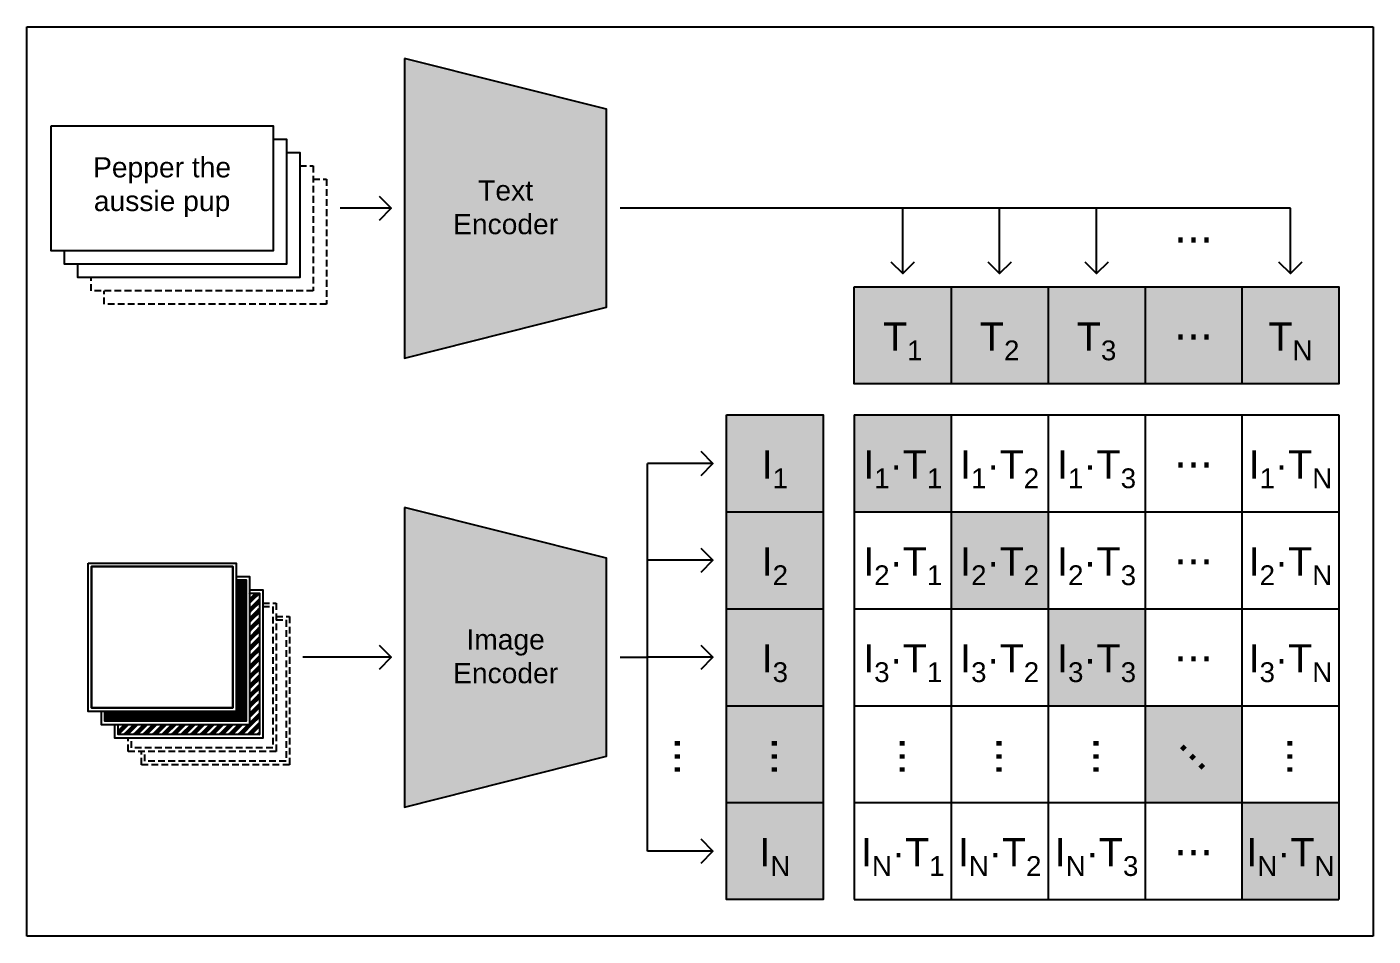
# Model space of a CAD drawing. Header units: inches. Extents: x 50 to 815, y -47 to 438.
# Drawn here: x 50 to 150, y 50 to 117.5 of the extents above; entities that cross this region are included whole.
import ezdxf
from ezdxf.xclip import XClip

# ---------------------------------------------------------------- set-up
doc = ezdxf.new("R2010")
doc.units = ezdxf.units.IN
doc.header["$MEASUREMENT"] = 0
doc.header["$XCLIPFRAME"] = 2
doc.linetypes.add('DASHED', pattern=[0.75, 0.5, -0.25])
for name, color, linetype in [('general_borders', 7, 'Continuous'), ('general_details', 8, 'Continuous'), ('image_borders', 24, 'Continuous'), ('image_fill', 21, 'Continuous'), ('text', 252, 'Continuous'), ('text_borders', 204, 'Continuous'), ('text_fill', 211, 'Continuous'), ('zz_viewport', 40, 'Continuous')]:
    doc.layers.add(name, color=color, linetype=linetype)
doc.styles.get("Standard").update_dxf_attribs({"font": 'arial.ttf'})
picture_1 = doc.add_image_def('image1.png', size_in_pixel=(970, 655))
picture_2 = doc.add_image_def('image2.png', size_in_pixel=(703, 707))

# ---------------------------------------------------------------- blocks, each defined once
blk = doc.blocks.new('A$C4f65635c')
at = {"layer": 'image_fill'}
image = blk.add_image(picture_2, insert=(0, 0), size_in_units=(5.859, 5.892), dxfattribs=at)
image.dxf.flags = 7

msp = doc.modelspace()

# ---------------------------------------------------------------- hatches: boundary and pattern name
at = {"layer": 'general_details', "true_color": 0x000000, "transparency": 33554483}
h = msp.add_hatch(color=18, dxfattribs=at)
h.dxf.hatch_style = 1
h.paths.add_polyline_path([(118.66, 88.71), (111.46, 88.71), (111.46, 81.51), (118.66, 81.51)])
h.paths.add_polyline_path([(125.86, 81.51), (118.66, 81.51), (118.66, 74.31), (125.86, 74.31)])
h.paths.add_polyline_path([(133.06, 74.31), (125.86, 74.31), (125.86, 67.11), (133.06, 67.11)])
h.paths.add_polyline_path([(140.26, 67.11), (133.06, 67.11), (133.06, 59.91), (140.26, 59.91)])
h.paths.add_polyline_path([(147.46, 59.91), (140.26, 59.91), (140.26, 52.71), (147.46, 52.71)])
at = {"layer": 'image_fill', "transparency": 33554483}
h = msp.add_hatch(color=256, dxfattribs=at)
h.dxf.hatch_style = 1
h.paths.add_polyline_path([(101.96, 88.71), (109.16, 88.71), (109.16, 52.71), (101.96, 52.71)])
h = msp.add_hatch(color=256, dxfattribs=at)
h.dxf.hatch_style = 1
h.paths.add_polyline_path([(78.06, 81.83), (78.06, 59.58), (93.06, 63.36), (93.06, 78.06)])
at = {"layer": 'image_fill'}
h = msp.add_hatch(dxfattribs=at)
h.set_pattern_fill('AR-PARQ1', color=256, scale=0.05)
h.paths.add_polyline_path([(66.28, 76.45), (65.54, 76.45), (65.54, 66.69), (55.78, 66.69), (55.78, 65.95), (66.28, 65.95)])
h = msp.add_hatch(dxfattribs=at)
h.set_pattern_fill('GOST_GROUND', color=256, scale=0.05)
h.set_pattern_definition([(45, (0, 0), (0.7071068, 0), [1]), (45, (0.15, 0), (0.7071068, 0), [1]), (45, (0.3, 0), (0.7071068, 0), [1])])
h.paths.add_polyline_path([(67.27, 75.46), (66.53, 75.46), (66.53, 65.7), (56.77, 65.7), (56.77, 64.96), (67.27, 64.96)])
at = {"layer": 'text_fill', "transparency": 33554483}
h = msp.add_hatch(color=256, dxfattribs=at)
h.dxf.hatch_style = 1
h.paths.add_polyline_path([(78.06, 115.18), (78.06, 92.93), (93.06, 96.71), (93.06, 111.41)])
h = msp.add_hatch(color=256, dxfattribs=at)
h.dxf.hatch_style = 1
h.paths.add_polyline_path([(111.46, 98.21), (147.46, 98.21), (147.46, 91.01), (111.46, 91.01)])

# ---------------------------------------------------------------- linework, layer by layer
at = {"layer": 'general_borders'}
for points in [[(51.79, 110.19), (68.29, 110.19), (68.29, 100.89), (51.79, 100.89)], [(111.46, 98.21), (147.46, 98.21), (147.46, 91.01), (111.46, 91.01)], [(101.96, 88.71), (109.16, 88.71), (109.16, 52.71), (101.96, 52.71)], [(54.54, 77.69), (65.54, 77.69), (65.54, 66.69), (54.54, 66.69)]]:
    msp.add_lwpolyline(points, close=True, dxfattribs=at)
for points in [[(68.29, 109.2), (69.28, 109.2), (69.28, 99.9), (52.78, 99.9), (52.78, 100.89)], [(69.28, 108.21), (70.27, 108.21), (70.27, 98.91), (53.77, 98.91), (53.77, 99.9)], [(77.06, 104.06), (73.26, 104.06)], [(76.18, 103.17), (77.06, 104.06), (76.18, 104.94)], [(143.86, 104.06), (94.06, 104.06)], [(115.06, 99.21), (115.06, 104.06)], [(122.26, 99.21), (122.26, 104.06)], [(129.46, 99.21), (129.46, 104.06)], [(143.86, 99.21), (143.86, 104.06)], [(114.18, 100.09), (115.06, 99.21), (115.94, 100.09)], [(121.38, 100.09), (122.26, 99.21), (123.14, 100.09)], [(128.58, 100.09), (129.46, 99.21), (130.34, 100.09)], [(142.98, 100.09), (143.86, 99.21), (144.74, 100.09)], [(111.46, 88.71), (147.46, 88.71)], [(111.46, 88.71), (111.46, 52.71)], [(147.46, 88.71), (147.46, 52.71)], [(100.96, 85.11), (96.11, 85.11)], [(96.11, 56.31), (96.11, 85.11)], [(100.08, 84.22), (100.96, 85.11), (100.08, 85.99)], [(100.08, 77.02), (100.96, 77.91), (100.08, 78.79)], [(100.96, 77.91), (96.11, 77.91)], [(65.54, 76.7), (66.53, 76.7), (66.53, 65.7), (55.53, 65.7), (55.53, 66.69)], [(66.53, 75.71), (67.52, 75.71), (67.52, 64.71), (56.52, 64.71), (56.52, 65.7)], [(76.18, 69.82), (77.06, 70.71), (76.18, 71.59)], [(100.08, 69.82), (100.96, 70.71), (100.08, 71.59)], [(77.06, 70.71), (70.5, 70.71)], [(94.06, 70.71), (96.11, 70.71)], [(100.96, 70.71), (96.11, 70.71)], [(100.08, 55.42), (100.96, 56.31), (100.08, 57.19)], [(100.96, 56.31), (96.11, 56.31)], [(111.46, 52.71), (147.46, 52.71)]]:
    msp.add_lwpolyline(points, dxfattribs=at)
at = {"layer": 'general_borders', "linetype": 'DASHED'}
for points in [[(70.27, 107.22), (71.26, 107.22), (71.26, 97.92), (54.76, 97.92), (54.76, 98.91)], [(71.26, 106.23), (72.25, 106.23), (72.25, 96.93), (55.75, 96.93), (55.75, 97.92)], [(67.52, 74.72), (68.51, 74.72), (68.51, 63.72), (57.51, 63.72), (57.51, 64.71)], [(68.51, 73.73), (69.5, 73.73), (69.5, 62.73), (58.5, 62.73), (58.5, 63.72)]]:
    msp.add_lwpolyline(points, dxfattribs=at)
at = {"layer": 'general_details'}
for points in [[(118.66, 98.21), (118.66, 91.01)], [(125.86, 98.21), (125.86, 91.01)], [(133.06, 98.21), (133.06, 91.01)], [(140.26, 98.21), (140.26, 91.01)], [(118.66, 88.71), (118.66, 52.71)], [(125.86, 88.71), (125.86, 52.71)], [(133.06, 88.71), (133.06, 52.71)], [(140.26, 88.71), (140.26, 52.71)], [(101.96, 81.51), (109.16, 81.51)], [(111.46, 81.51), (147.46, 81.51)], [(65.54, 76.45), (66.28, 76.45), (66.28, 65.95), (55.78, 65.95), (55.78, 66.69)], [(66.53, 75.46), (67.27, 75.46), (67.27, 64.96), (56.77, 64.96), (56.77, 65.7)], [(101.96, 74.31), (109.16, 74.31)], [(111.46, 74.31), (147.46, 74.31)], [(101.96, 67.11), (109.16, 67.11)], [(111.46, 67.11), (147.46, 67.11)], [(101.96, 59.91), (109.16, 59.91)], [(111.46, 59.91), (147.46, 59.91)]]:
    msp.add_lwpolyline(points, dxfattribs=at)
msp.add_lwpolyline([(54.79, 77.44), (65.29, 77.44), (65.29, 66.94), (54.79, 66.94)], close=True, dxfattribs=at)
at = {"layer": 'general_details', "linetype": 'DASHED'}
for points in [[(67.52, 74.47), (68.26, 74.47), (68.26, 63.97), (57.76, 63.97), (57.76, 64.71)], [(68.51, 73.48), (69.25, 73.48), (69.25, 62.98), (58.75, 62.98), (58.75, 63.72)]]:
    msp.add_lwpolyline(points, dxfattribs=at)
at = {"layer": 'image_borders'}
msp.add_lwpolyline([(78.06, 81.83), (78.06, 59.58), (93.06, 63.36), (93.06, 78.06)], close=True, dxfattribs=at)
at = {"layer": 'text_borders'}
msp.add_lwpolyline([(78.06, 115.18), (78.06, 92.93), (93.06, 96.71), (93.06, 111.41)], close=True, dxfattribs=at)

# ---------------------------------------------------------------- block references
at = {"layer": 'image_fill'}
ref = msp.add_blockref('A$C4f65635c', (54.54, 66.63), dxfattribs=dict(at, xscale=1.877504409672831, yscale=1.877504409672831, zscale=1.877504409672831))
XClip(ref).set_block_clipping_path([(0.1331554795, 0.166491702), (5.72568562, 5.7590218425)])

# ---------------------------------------------------------------- texts
at = {"layer": 'text', "attachment_point": 1}
for s, width, insert, char_height in [('\\pxqc;Pepper the\\Paussie pup', 16.5, (51.79, 107.85), 1.5), ('\\pxqc;Text\\PEncoder', 16.5, (77.31, 106.13), 1.5), ('\\pxqc;...', 7.2, (133.06, 104), 2.5), ('\\A1;\\pxqc;T{\\H0.7x;\\S^ 1;}', 7.2, (111.46, 95.58), 2.1), ('\\A1;\\pxqc;T{\\H0.7x;\\S^ 2;}', 7.2, (118.66, 95.58), 2.1), ('\\A1;\\pxqc;T{\\H0.7x;\\S^ 3;}', 7.2, (125.86, 95.58), 2.1), ('\\A1;\\pxqc;T{\\H0.7x;\\S^ N;}', 7.2, (140.26, 95.58), 2.1), ('\\pxqc;...', 7.2, (133.06, 96.8), 2.5), ('\\A1;\\pxqc;I{\\H0.7x;\\S^ 1;}', 7.2, (101.96, 86.08), 2.1), ('\\A1;\\pxqc;I{\\H0.7x;\\S^ 1;}·T{\\H0.7x;\\S^ 1;}', 7.2, (111.46, 86.08), 2.1), ('\\A1;\\pxqc;I{\\H0.7x;\\S^ 1;}·T{\\H0.7x;\\S^ 2;}', 7.2, (118.66, 86.08), 2.1), ('\\A1;\\pxqc;I{\\H0.7x;\\S^ 1;}·T{\\H0.7x;\\S^ 3;}', 7.2, (125.86, 86.08), 2.1), ('\\A1;\\pxqc;I{\\H0.7x;\\S^ 1;}·T{\\H0.7x;\\S^ N;}', 7.2, (140.26, 86.08), 2.1), ('\\pxqc;...', 7.2, (133.06, 87.3), 2.5), ('\\A1;\\pxqc;I{\\H0.7x;\\S^ 2;}', 7.2, (101.96, 78.88), 2.1), ('\\A1;\\pxqc;I{\\H0.7x;\\S^ 2;}·T{\\H0.7x;\\S^ 1;}', 7.2, (111.46, 78.88), 2.1), ('\\A1;\\pxqc;I{\\H0.7x;\\S^ 2;}·T{\\H0.7x;\\S^ 2;}', 7.2, (118.66, 78.88), 2.1), ('\\A1;\\pxqc;I{\\H0.7x;\\S^ 2;}·T{\\H0.7x;\\S^ 3;}', 7.2, (125.86, 78.88), 2.1), ('\\A1;\\pxqc;I{\\H0.7x;\\S^ 2;}·T{\\H0.7x;\\S^ N;}', 7.2, (140.26, 78.88), 2.1), ('\\pxqc;...', 7.2, (133.06, 80.1), 2.5), ('\\pxqc;Image\\PEncoder', 16.5, (77.31, 72.78), 1.5), ('\\A1;\\pxqc;I{\\H0.7x;\\S^ 3;}', 7.2, (101.96, 71.68), 2.1), ('\\A1;\\pxqc;I{\\H0.7x;\\S^ 3;}·T{\\H0.7x;\\S^ 1;}', 7.2, (111.46, 71.68), 2.1), ('\\A1;\\pxqc;I{\\H0.7x;\\S^ 3;}·T{\\H0.7x;\\S^ 2;}', 7.2, (118.66, 71.68), 2.1), ('\\A1;\\pxqc;I{\\H0.7x;\\S^ 3;}·T{\\H0.7x;\\S^ 3;}', 7.2, (125.86, 71.68), 2.1), ('\\A1;\\pxqc;I{\\H0.7x;\\S^ 3;}·T{\\H0.7x;\\S^ N;}', 7.2, (140.26, 71.68), 2.1), ('\\pxqc;...', 7.2, (133.06, 72.9), 2.5), ('\\A1;\\pxqc;I{\\H0.7x;\\S^ N;}', 7.2, (101.96, 57.28), 2.1), ('\\A1;\\pxqc;I{\\H0.7x;\\S^ N;}·T{\\H0.7x;\\S^ 1;}', 7.2, (111.46, 57.28), 2.1), ('\\A1;\\pxqc;I{\\H0.7x;\\S^ N;}·T{\\H0.7x;\\S^ 2;}', 7.2, (118.66, 57.28), 2.1), ('\\A1;\\pxqc;I{\\H0.7x;\\S^ N;}·T{\\H0.7x;\\S^ 3;}', 7.2, (125.86, 57.28), 2.1), ('\\A1;\\pxqc;I{\\H0.7x;\\S^ N;}·T{\\H0.7x;\\S^ N;}', 7.2, (140.26, 57.28), 2.1), ('\\pxqc;...', 7.2, (133.06, 58.5), 2.5)]:
    msp.add_mtext_dynamic_manual_height_columns(s, width=width, gutter_width=1, heights=[0], dxfattribs=dict(at, insert=insert, char_height=char_height))
at = {"layer": 'text', "char_height": 2.5, "attachment_point": 1}
for insert, rotation in [((96.01, 59.74), 90), ((103.21, 59.74), 90), ((112.71, 59.74), 90), ((119.91, 59.74), 90), ((127.11, 59.74), 90), ((137.51, 59.12), 135), ((141.51, 59.74), 90)]:
    msp.add_mtext_dynamic_manual_height_columns('\\pxqc;...', width=7.2, gutter_width=1, heights=[0], dxfattribs=dict(at, insert=insert, rotation=rotation))

# ---------------------------------------------------------------- pictures from other files: only their frames are drawn
at = {"layer": 'zz_viewport'}
image = msp.add_image(picture_1, insert=(50, 50), size_in_units=(100, 67.53), dxfattribs=at)
image.dxf.flags = 6

doc.saveas('drawing.dxf')
